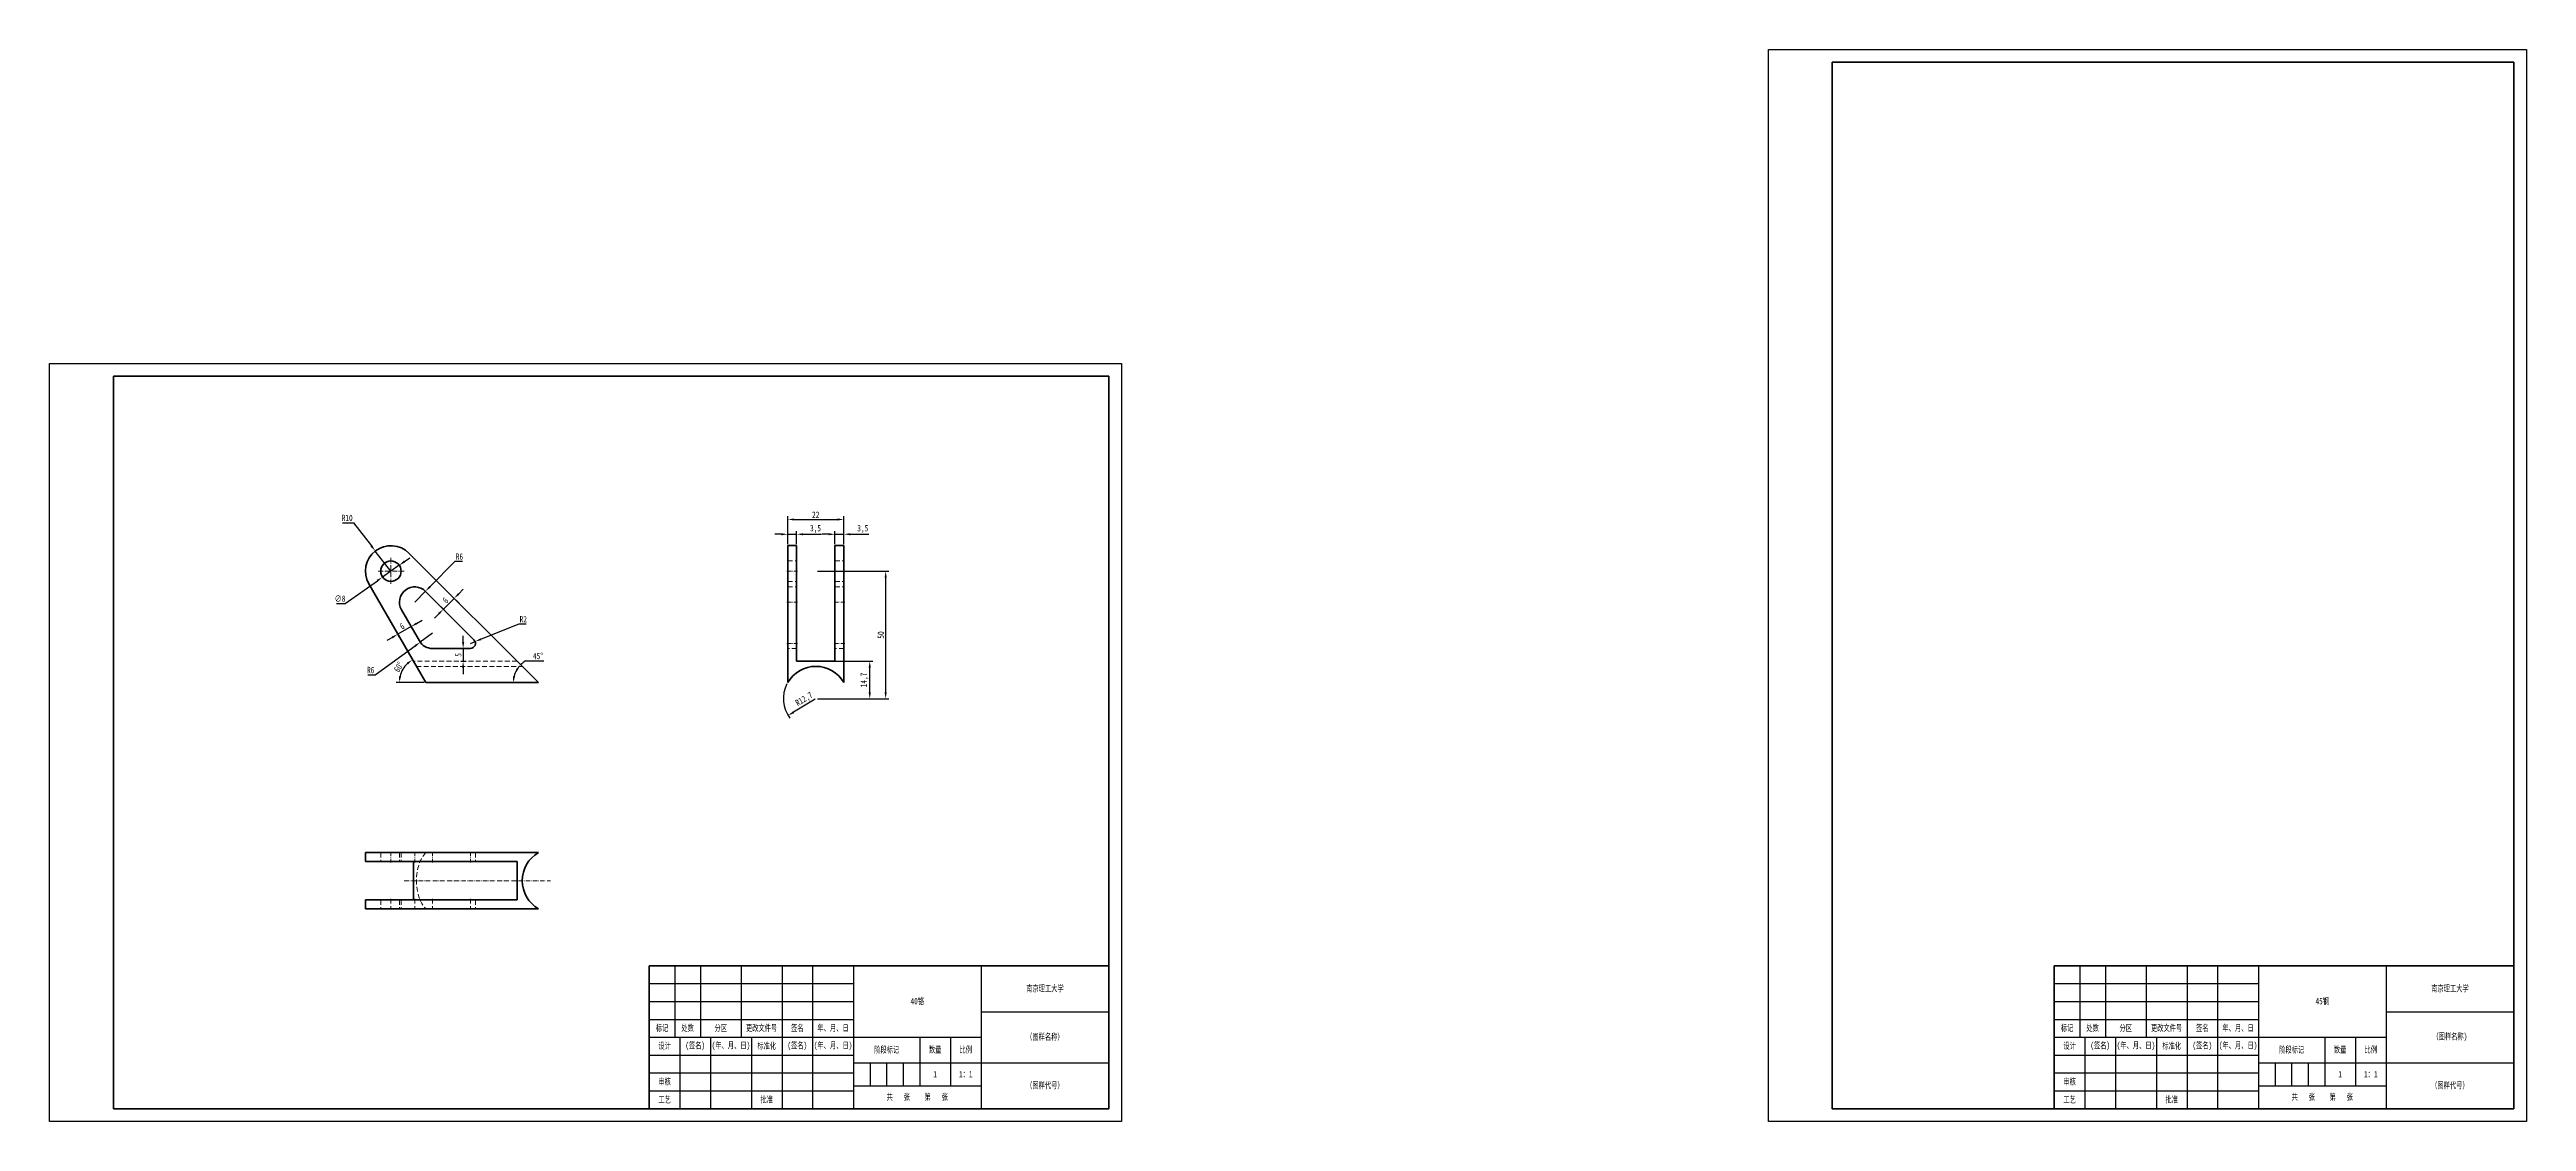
# Model space of a CAD drawing. Header units: millimetres. Extents: x 1050 to 2021, y 766 to 1186.
import ezdxf

# ---------------------------------------------------------------- set-up
doc = ezdxf.new("R2010")
doc.units = ezdxf.units.MM
doc.header["$LTSCALE"] = 0.3
for name, pattern in [('CENTER', [50.8, 31.75, -6.35, 6.35, -6.35]), ('DASHDOT', [18.5, 12, -3, 0.5, -3]), ('DASHED', [19.05, 12.7, -6.35])]:
    doc.linetypes.add(name, pattern=pattern)
for name, color, linetype, lineweight in [('尺寸线', 3, 'Continuous', 25), ('粗实线', 7, 'Continuous', 50), ('细实线', 7, 'Continuous', 25), ('细文本', 7, 'Continuous', 25), ('细点画线', 1, 'CENTER', 25), ('虚线', 2, 'DASHED', 25)]:
    doc.layers.add(name, color=color, linetype=linetype, lineweight=lineweight)
doc.styles.add('NUT Standard', font='simfang.ttf', dxfattribs={"width": 0.7, "height": 2.5})
doc.dimstyles.new('NUT Standard', dxfattribs={"dimtxt": 2.5, "dimasz": 2.5, "dimexe": 1.25, "dimexo": 0.625, "dimtad": 1, "dimtoh": 1, "dimtxsty": 'NUT Standard', "dimcen": 2.5, "dimadec": 0, "dimazin": 0, "dimtfac": 1, "dimtmove": 0, "dimatfit": 3, "dimfxl": 1, "dimarcsym": 0})

# ---------------------------------------------------------------- blocks, each defined once
blk = doc.blocks.new('*D23')
at = {"layer": 'Defpoints', "color": 0, "transparency": 16777216}
for p in [(1177.68, 989.13), (1183.81, 981.23)]:
    blk.add_point(p, dxfattribs=at)
at = {"layer": '尺寸线', "color": 0, "lineweight": -2, "transparency": 16777216}
for p, q in [((1164.85, 1000.19), (1169.11, 1000.19)), ((1169.11, 1000.19), (1176.15, 991.11)), ((1183.81, 981.23), (1177.68, 989.13))]:
    blk.add_line(p, q, dxfattribs=at)
at = {"layer": '尺寸线', "color": 0, "transparency": 16777216}
blk.add_solid([(1176.48, 991.36), (1175.82, 990.85), (1177.68, 989.13)], dxfattribs=at)
at = {"layer": '尺寸线', "color": 0, "transparency": 16777216, "insert": (1166.67, 1002.08), "char_height": 2.5, "attachment_point": 5, "style": 'NUT Standard'}
blk.add_mtext('R10', dxfattribs=at)
blk = doc.blocks.new('*D24')
at = {"layer": 'Defpoints', "color": 0, "transparency": 16777216}
for p in [(1187.08, 983.53), (1180.54, 978.93)]:
    blk.add_point(p, dxfattribs=at)
at = {"layer": '尺寸线', "color": 0, "lineweight": -2, "transparency": 16777216}
for p, q in [((1187.08, 983.53), (1180.54, 978.93)), ((1189.12, 984.97), (1191.17, 986.41)), ((1165.83, 968.57), (1178.49, 977.49)), ((1162.5, 968.57), (1165.83, 968.57))]:
    blk.add_line(p, q, dxfattribs=at)
at = {"layer": '尺寸线', "color": 0, "transparency": 16777216}
for points in [[(1188.88, 985.31), (1189.36, 984.63), (1187.08, 983.53)], [(1178.25, 977.83), (1178.73, 977.15), (1180.54, 978.93)]]:
    blk.add_solid(points, dxfattribs=at)
at = {"layer": '尺寸线', "color": 0, "transparency": 16777216, "insert": (1163.85, 970.46), "char_height": 2.5, "attachment_point": 5, "style": 'NUT Standard'}
blk.add_mtext('∅8', dxfattribs=at)
blk = doc.blocks.new('*D25')
at = {"layer": 'Defpoints', "color": 0, "transparency": 16777216}
for p in [(1197.34, 973.35), (1193.14, 969.07)]:
    blk.add_point(p, dxfattribs=at)
at = {"layer": '尺寸线', "color": 0, "lineweight": -2, "transparency": 16777216}
for p, q in [((1208.85, 985.04), (1199.1, 975.13)), ((1211.82, 985.04), (1208.85, 985.04)), ((1193.14, 969.07), (1197.34, 973.35))]:
    blk.add_line(p, q, dxfattribs=at)
at = {"layer": '尺寸线', "color": 0, "transparency": 16777216}
blk.add_solid([(1198.8, 975.42), (1199.4, 974.84), (1197.34, 973.35)], dxfattribs=at)
at = {"layer": '尺寸线', "color": 0, "transparency": 16777216, "insert": (1210.65, 986.93), "char_height": 2.5, "attachment_point": 5, "style": 'NUT Standard'}
blk.add_mtext('R6', dxfattribs=at)
blk = doc.blocks.new('*D26')
at = {"layer": 'Defpoints', "color": 0, "transparency": 16777216}
for p in [(1195.29, 953.4), (1200.15, 956.93)]:
    blk.add_point(p, dxfattribs=at)
at = {"layer": '尺寸线', "color": 0, "lineweight": -2, "transparency": 16777216}
for p, q in [((1177.69, 940.6), (1193.27, 951.93)), ((1200.15, 956.93), (1195.29, 953.4)), ((1174.72, 940.6), (1177.69, 940.6))]:
    blk.add_line(p, q, dxfattribs=at)
at = {"layer": '尺寸线', "color": 0, "transparency": 16777216}
blk.add_solid([(1193.03, 952.27), (1193.52, 951.59), (1195.29, 953.4)], dxfattribs=at)
at = {"layer": '尺寸线', "color": 0, "transparency": 16777216, "insert": (1175.89, 942.49), "char_height": 2.5, "attachment_point": 5, "style": 'NUT Standard'}
blk.add_mtext('R6', dxfattribs=at)
blk = doc.blocks.new('*D27')
at = {"layer": 'Defpoints', "color": 0, "transparency": 16777216}
for p in [(1214.94, 952.93), (1216.79, 953.67)]:
    blk.add_point(p, dxfattribs=at)
at = {"layer": '尺寸线', "color": 0, "lineweight": -2, "transparency": 16777216}
for p, q in [((1214.94, 952.93), (1216.79, 953.67)), ((1233.89, 960.51), (1219.11, 954.6)), ((1236.83, 960.51), (1233.89, 960.51))]:
    blk.add_line(p, q, dxfattribs=at)
at = {"layer": '尺寸线', "color": 0, "transparency": 16777216}
blk.add_solid([(1218.96, 954.99), (1219.27, 954.21), (1216.79, 953.67)], dxfattribs=at)
at = {"layer": '尺寸线', "color": 0, "transparency": 16777216, "insert": (1235.67, 962.39), "char_height": 2.5, "attachment_point": 5, "style": 'NUT Standard'}
blk.add_mtext('R2', dxfattribs=at)
blk = doc.blocks.new('*D29')
at = {"layer": 'Defpoints', "color": 0, "transparency": 16777216}
for p in [(1190.88, 988.3), (1197.46, 937.58), (1232.07, 940.13), (1241.6, 937.58), (1241.6, 937.58)]:
    blk.add_point(p, dxfattribs=at)
at = {"layer": '尺寸线', "color": 0, "lineweight": -2, "transparency": 16777216}
blk.add_line((1236.6, 946.09), (1243.75, 946.09), dxfattribs=at)
for start, end in [(149.54713, 165.45287), (120.45287, 135)]:
    blk.add_arc((1241.6, 937.58), 9.87, start, end, dxfattribs=at)
at = {"layer": '尺寸线', "color": 0, "transparency": 16777216}
for points in [[(1232.76, 942.84), (1233.42, 942.33), (1234.62, 944.56)], [(1232.46, 940), (1231.63, 940.11), (1231.73, 937.58)]]:
    blk.add_solid(points, dxfattribs=at)
at = {"layer": '尺寸线', "color": 0, "transparency": 16777216, "insert": (1241.42, 947.98), "char_height": 2.5, "attachment_point": 5, "style": 'NUT Standard'}
blk.add_mtext('45°', dxfattribs=at)
blk = doc.blocks.new('*D30')
at = {"layer": 'Defpoints', "color": 0, "transparency": 16777216}
for p in [(1339.41, 924.67), (1350.28, 931.23)]:
    blk.add_point(p, dxfattribs=at)
at = {"layer": '尺寸线', "color": 0, "lineweight": -2, "transparency": 16777216}
blk.add_line((1350.04, 931.08), (1341.55, 925.96), dxfattribs=at)
blk.add_arc((1350.28, 931.23), 12.7, 152.833, 216.7528, dxfattribs=at)
at = {"layer": '尺寸线', "color": 0, "transparency": 16777216}
blk.add_solid([(1341.33, 926.32), (1341.77, 925.6), (1339.41, 924.67)], dxfattribs=at)
at = {"layer": '尺寸线', "color": 0, "transparency": 16777216, "insert": (1345.8, 930.94), "char_height": 2.5, "attachment_point": 5, "rotation": 31.11345, "style": 'NUT Standard'}
blk.add_mtext('R12,7', dxfattribs=at)
blk = doc.blocks.new('*D31')
at = {"layer": 'Defpoints', "color": 0, "transparency": 16777216}
for p in [(1339.28, 991.23), (1342.78, 995.69), (1342.78, 991.23)]:
    blk.add_point(p, dxfattribs=at)
at = {"layer": '尺寸线', "color": 0, "lineweight": -2, "transparency": 16777216}
for p, q in [((1336.78, 995.69), (1334.28, 995.69)), ((1339.28, 991.85), (1339.28, 996.94)), ((1339.28, 995.69), (1342.78, 995.69)), ((1342.78, 991.85), (1342.78, 996.94)), ((1345.28, 995.69), (1352.56, 995.69))]:
    blk.add_line(p, q, dxfattribs=at)
at = {"layer": '尺寸线', "color": 0, "transparency": 16777216}
for points in [[(1336.78, 996.11), (1336.78, 995.28), (1339.28, 995.69)], [(1345.28, 996.11), (1345.28, 995.28), (1342.78, 995.69)]]:
    blk.add_solid(points, dxfattribs=at)
at = {"layer": '尺寸线', "color": 0, "transparency": 16777216, "insert": (1350.17, 997.76), "char_height": 2.5, "attachment_point": 5, "style": 'NUT Standard'}
blk.add_mtext('3,5', dxfattribs=at)
blk = doc.blocks.new('*D32')
at = {"layer": 'Defpoints', "color": 0, "transparency": 16777216}
for p in [(1357.78, 991.23), (1361.28, 995.69), (1361.28, 991.23)]:
    blk.add_point(p, dxfattribs=at)
at = {"layer": '尺寸线', "color": 0, "lineweight": -2, "transparency": 16777216}
for p, q in [((1355.28, 995.69), (1352.78, 995.69)), ((1357.78, 991.85), (1357.78, 996.94)), ((1357.78, 995.69), (1361.28, 995.69)), ((1361.28, 991.85), (1361.28, 996.94)), ((1363.78, 995.69), (1371.06, 995.69))]:
    blk.add_line(p, q, dxfattribs=at)
at = {"layer": '尺寸线', "color": 0, "transparency": 16777216}
for points in [[(1355.28, 996.11), (1355.28, 995.28), (1357.78, 995.69)], [(1363.78, 996.11), (1363.78, 995.28), (1361.28, 995.69)]]:
    blk.add_solid(points, dxfattribs=at)
at = {"layer": '尺寸线', "color": 0, "transparency": 16777216, "insert": (1368.67, 997.76), "char_height": 2.5, "attachment_point": 5, "style": 'NUT Standard'}
blk.add_mtext('3,5', dxfattribs=at)
blk = doc.blocks.new('*D33')
at = {"layer": 'Defpoints', "color": 0, "transparency": 16777216}
for p in [(1361.28, 1001.49), (1339.28, 991.23), (1361.28, 991.23)]:
    blk.add_point(p, dxfattribs=at)
at = {"layer": '尺寸线', "color": 0, "lineweight": -2, "transparency": 16777216}
for p, q in [((1339.28, 991.85), (1339.28, 1002.74)), ((1341.78, 1001.49), (1358.78, 1001.49)), ((1361.28, 991.85), (1361.28, 1002.74))]:
    blk.add_line(p, q, dxfattribs=at)
at = {"layer": '尺寸线', "color": 0, "transparency": 16777216}
for points in [[(1341.78, 1001.9), (1341.78, 1001.07), (1339.28, 1001.49)], [(1358.78, 1001.9), (1358.78, 1001.07), (1361.28, 1001.49)]]:
    blk.add_solid(points, dxfattribs=at)
at = {"layer": '尺寸线', "color": 0, "transparency": 16777216, "insert": (1350.28, 1003.36), "char_height": 2.5, "attachment_point": 5, "style": 'NUT Standard'}
blk.add_mtext('22', dxfattribs=at)
blk = doc.blocks.new('*D34')
at = {"layer": 'Defpoints', "color": 0, "transparency": 16777216}
for p in [(1186.52, 956.53), (1187.54, 954.76), (1192.74, 957.76)]:
    blk.add_point(p, dxfattribs=at)
at = {"layer": '尺寸线', "color": 0, "lineweight": -2, "transparency": 16777216}
for p, q in [((1193.88, 960.78), (1196.05, 962.03)), ((1184.36, 955.28), (1182.19, 954.03)), ((1187.23, 955.3), (1185.9, 957.61)), ((1191.72, 959.53), (1186.52, 956.53)), ((1192.43, 958.3), (1191.09, 960.61))]:
    blk.add_line(p, q, dxfattribs=at)
at = {"layer": '尺寸线', "color": 0, "transparency": 16777216}
for points in [[(1193.67, 961.14), (1194.09, 960.42), (1191.72, 959.53)], [(1184.15, 955.64), (1184.56, 954.92), (1186.52, 956.53)]]:
    blk.add_solid(points, dxfattribs=at)
at = {"layer": '尺寸线', "color": 0, "transparency": 16777216, "insert": (1188.17, 959.67), "char_height": 2.5, "attachment_point": 5, "rotation": 30.00002, "style": 'NUT Standard'}
blk.add_mtext('6', dxfattribs=at)
blk = doc.blocks.new('*D35')
at = {"layer": 'Defpoints', "color": 0, "transparency": 16777216}
for p in [(1208.59, 970.59), (1206.86, 963.83), (1211.11, 968.07)]:
    blk.add_point(p, dxfattribs=at)
at = {"layer": '尺寸线', "color": 0, "lineweight": -2, "transparency": 16777216}
for p, q in [((1204.35, 966.34), (1208.59, 970.59)), ((1210.67, 968.51), (1207.71, 971.47)), ((1210.36, 972.35), (1212.13, 974.12)), ((1202.58, 964.57), (1200.82, 962.81)), ((1206.42, 964.27), (1203.47, 967.23))]:
    blk.add_line(p, q, dxfattribs=at)
at = {"layer": '尺寸线', "color": 0, "transparency": 16777216}
for points in [[(1210.07, 972.65), (1210.66, 972.06), (1208.59, 970.59)], [(1202.29, 964.87), (1202.88, 964.28), (1204.35, 966.34)]]:
    blk.add_solid(points, dxfattribs=at)
at = {"layer": '尺寸线', "color": 0, "transparency": 16777216, "insert": (1205.14, 969.8), "char_height": 2.5, "attachment_point": 5, "rotation": 45, "style": 'NUT Standard'}
blk.add_mtext('6', dxfattribs=at)
blk = doc.blocks.new('*D36')
at = {"layer": 'Defpoints', "color": 0, "transparency": 16777216}
for p in [(1210.58, 950.93), (1210.58, 945.93), (1212.09, 945.93)]:
    blk.add_point(p, dxfattribs=at)
at = {"layer": '尺寸线', "color": 0, "lineweight": -2, "transparency": 16777216}
for p, q in [((1212.09, 953.43), (1212.09, 955.93)), ((1211.2, 950.93), (1213.34, 950.93)), ((1211.2, 945.93), (1213.34, 945.93)), ((1212.09, 950.93), (1212.09, 945.93)), ((1212.09, 943.43), (1212.09, 940.93))]:
    blk.add_line(p, q, dxfattribs=at)
at = {"layer": '尺寸线', "color": 0, "transparency": 16777216}
for points in [[(1211.68, 953.43), (1212.51, 953.43), (1212.09, 950.93)], [(1211.68, 943.43), (1212.51, 943.43), (1212.09, 945.93)]]:
    blk.add_solid(points, dxfattribs=at)
at = {"layer": '尺寸线', "color": 0, "transparency": 16777216, "insert": (1210.2, 948.43), "char_height": 2.5, "attachment_point": 5, "rotation": 90, "style": 'NUT Standard'}
blk.add_mtext('5', dxfattribs=at)
blk = doc.blocks.new('*D37')
at = {"layer": 'Defpoints', "color": 0, "transparency": 16777216}
for p in [(1350.37, 981.23), (1377.66, 981.23), (1350.28, 931.23)]:
    blk.add_point(p, dxfattribs=at)
at = {"layer": '尺寸线', "color": 0, "lineweight": -2, "transparency": 16777216}
for p, q in [((1351, 981.23), (1378.91, 981.23)), ((1377.66, 933.73), (1377.66, 978.73)), ((1350.91, 931.23), (1378.91, 931.23))]:
    blk.add_line(p, q, dxfattribs=at)
at = {"layer": '尺寸线', "color": 0, "transparency": 16777216}
for points in [[(1377.24, 978.73), (1378.07, 978.73), (1377.66, 981.23)], [(1377.24, 933.73), (1378.07, 933.73), (1377.66, 931.23)]]:
    blk.add_solid(points, dxfattribs=at)
at = {"layer": '尺寸线', "color": 0, "transparency": 16777216, "insert": (1375.77, 956.23), "char_height": 2.5, "attachment_point": 5, "rotation": 90, "style": 'NUT Standard'}
blk.add_mtext('50', dxfattribs=at)
blk = doc.blocks.new('*D38')
at = {"layer": 'Defpoints', "color": 0, "transparency": 16777216}
for p in [(1350.28, 945.93), (1371.42, 945.93), (1350.28, 931.23)]:
    blk.add_point(p, dxfattribs=at)
at = {"layer": '尺寸线', "color": 0, "lineweight": -2, "transparency": 16777216}
for p, q in [((1350.91, 945.93), (1372.67, 945.93)), ((1371.42, 933.73), (1371.42, 943.43)), ((1350.91, 931.23), (1372.67, 931.23))]:
    blk.add_line(p, q, dxfattribs=at)
at = {"layer": '尺寸线', "color": 0, "transparency": 16777216}
for points in [[(1371, 943.43), (1371.84, 943.43), (1371.42, 945.93)], [(1371, 933.73), (1371.84, 933.73), (1371.42, 931.23)]]:
    blk.add_solid(points, dxfattribs=at)
at = {"layer": '尺寸线', "color": 0, "transparency": 16777216, "insert": (1369.35, 938.58), "char_height": 2.5, "attachment_point": 5, "rotation": 90, "style": 'NUT Standard'}
blk.add_mtext('14,7', dxfattribs=at)
blk = doc.blocks.new('*D39')
at = {"layer": 'Defpoints', "color": 0, "transparency": 16777216}
for p in [(1175.15, 976.23), (1189.51, 944.25), (1197.46, 937.58), (1197.46, 937.58), (1241.6, 937.58)]:
    blk.add_point(p, dxfattribs=at)
at = {"layer": '尺寸线', "color": 0, "lineweight": -2, "transparency": 16777216}
blk.add_line((1196.84, 937.58), (1185.83, 937.58), dxfattribs=at)
blk.add_arc((1197.46, 937.58), 10.39, 133.82201, 166.17801, dxfattribs=at)
at = {"layer": '尺寸线', "color": 0, "transparency": 16777216}
for points in [[(1190.02, 945.41), (1190.52, 944.74), (1192.27, 946.57)], [(1187.79, 940.01), (1186.96, 940.11), (1187.08, 937.58)]]:
    blk.add_solid(points, dxfattribs=at)
at = {"layer": '尺寸线', "color": 0, "transparency": 16777216, "insert": (1186.83, 943.72), "char_height": 2.5, "attachment_point": 5, "rotation": 60.00001, "style": 'NUT Standard'}
blk.add_mtext('60°', dxfattribs=at)

msp = doc.modelspace()

# ---------------------------------------------------------------- linework, layer by layer
for p, q in [((1723.555, 765.619), (1723.555, 1185.619)), ((1723.555, 1185.619), (2020.555, 1185.619)), ((2020.555, 1185.619), (2020.555, 765.619)), ((1050.042, 1062.619), (1470.042, 1062.619)), ((1050.042, 765.619), (1050.042, 1062.619)), ((1470.042, 1062.619), (1470.042, 765.619)), ((2015.555, 854.619), (2015.555, 770.619)), ((1470.042, 765.619), (1050.042, 765.619)), ((2020.555, 765.619), (1723.555, 765.619))]:
    msp.add_line(p, q)
at = {"color": 7, "lineweight": 35}
for p, q in [((1339.282, 976.23), (1339.282, 991.23)), ((1339.282, 991.23), (1342.782, 991.23)), ((1342.782, 991.23), (1342.782, 976.23)), ((1357.782, 976.23), (1357.782, 991.23)), ((1357.782, 991.23), (1361.282, 991.23)), ((1361.282, 976.23), (1361.282, 991.23)), ((1241.603, 937.577), (1190.879, 988.301)), ((1175.148, 976.23), (1197.464, 937.577)), ((1216.351, 954.344), (1197.379, 973.316)), ((1339.282, 976.23), (1339.282, 937.577)), ((1342.782, 976.23), (1342.782, 945.93)), ((1357.782, 976.23), (1357.782, 945.93)), ((1361.282, 976.23), (1361.282, 937.577)), ((1187.94, 966.073), (1194.951, 953.93)), ((1200.147, 950.93), (1214.937, 950.93)), ((1342.782, 945.93), (1357.782, 945.93)), ((1197.464, 937.577), (1241.603, 937.577)), ((1173.808, 870.956), (1190.879, 870.956)), ((1173.808, 870.956), (1173.808, 867.456)), ((1190.879, 867.456), (1173.808, 867.456)), ((1241.603, 870.956), (1190.879, 870.956)), ((1190.879, 867.456), (1233.25, 867.456)), ((1192.642, 867.456), (1192.642, 852.456)), ((1233.25, 867.456), (1233.25, 852.456)), ((1173.808, 852.456), (1190.879, 852.456)), ((1173.808, 852.456), (1173.808, 848.956)), ((1173.808, 848.956), (1190.879, 848.956)), ((1190.879, 852.456), (1233.25, 852.456)), ((1241.603, 848.956), (1190.879, 848.956))]:
    msp.add_line(p, q, dxfattribs=at)
at = {"color": 7, "linetype": 'DASHED', "lineweight": 13}
msp.add_line((1197.464, 937.577), (1241.603, 937.577), dxfattribs=at)
at = {"color": 7, "lineweight": 35}
msp.add_circle((1183.808, 981.23), 4, dxfattribs=at)
for centre, radius, start, end in [((1183.808, 981.23), 10, 45.000001, 210.000003), ((1193.136, 969.073), 6, 45.000001, 210.000003), ((1200.147, 956.93), 6, 210.000003, 269.999997), ((1214.937, 952.93), 2, 269.999997, 45.000001), ((1350.282, 931.23), 12.7, 29.986665, 150.01333), ((1247.95, 859.956), 12.7, 119.986657, 240.013343)]:
    msp.add_arc(centre, radius, start, end, dxfattribs=at)
at = {"layer": '粗实线'}
for p, q in [((1748.555, 770.619), (1748.555, 1180.619)), ((1748.555, 1180.619), (2015.555, 1180.619)), ((2015.555, 1180.619), (2015.555, 770.619)), ((1075.042, 770.619), (1075.042, 1057.619)), ((1075.042, 1057.619), (1465.042, 1057.619)), ((1465.042, 1057.619), (1465.042, 770.619)), ((1285.042, 826.619), (1465.042, 826.619)), ((1285.042, 770.619), (1285.042, 826.619)), ((1835.555, 826.619), (2015.555, 826.619)), ((1835.555, 770.619), (1835.555, 826.619)), ((1465.042, 770.619), (1075.042, 770.619)), ((1285.042, 770.619), (1465.042, 770.619)), ((2015.555, 770.619), (1748.555, 770.619))]:
    msp.add_line(p, q, dxfattribs=at)
at = {"layer": '细实线'}
for p, q in [((1295.042, 826.619), (1295.042, 798.619)), ((1305.042, 826.619), (1305.042, 798.619)), ((1321.042, 826.619), (1321.042, 798.619)), ((1337.042, 826.619), (1337.042, 798.619)), ((1349.042, 826.619), (1349.042, 798.619)), ((1365.042, 826.619), (1365.042, 770.619)), ((1415.042, 826.619), (1415.042, 770.619)), ((1845.555, 826.619), (1845.555, 798.619)), ((1855.555, 826.619), (1855.555, 798.619)), ((1871.555, 826.619), (1871.555, 798.619)), ((1887.555, 826.619), (1887.555, 798.619)), ((1899.555, 826.619), (1899.555, 798.619)), ((1915.555, 826.619), (1915.555, 770.619)), ((1965.555, 826.619), (1965.555, 770.619)), ((1285.042, 819.619), (1365.042, 819.619)), ((1835.555, 819.619), (1915.555, 819.619)), ((1285.042, 812.619), (1365.042, 812.619)), ((1285.042, 805.619), (1365.042, 805.619)), ((1415.042, 808.619), (1465.042, 808.619)), ((1835.555, 812.619), (1915.555, 812.619)), ((1835.555, 805.619), (1915.555, 805.619)), ((1965.555, 808.619), (2015.555, 808.619)), ((1285.042, 798.619), (1415.042, 798.619)), ((1297.042, 798.619), (1297.042, 770.619)), ((1309.042, 798.619), (1309.042, 770.619)), ((1325.042, 798.619), (1325.042, 770.619)), ((1337.042, 798.619), (1337.042, 770.619)), ((1349.042, 798.619), (1349.042, 770.619)), ((1391.042, 798.619), (1391.042, 779.619)), ((1403.042, 798.619), (1403.042, 779.619)), ((1835.555, 798.619), (1965.555, 798.619)), ((1847.555, 798.619), (1847.555, 770.619)), ((1859.555, 798.619), (1859.555, 770.619)), ((1875.555, 798.619), (1875.555, 770.619)), ((1887.555, 798.619), (1887.555, 770.619)), ((1899.555, 798.619), (1899.555, 770.619)), ((1941.555, 798.619), (1941.555, 779.619)), ((1953.555, 798.619), (1953.555, 779.619)), ((1285.042, 791.619), (1365.042, 791.619)), ((1365.042, 788.619), (1465.042, 788.619)), ((1371.542, 788.619), (1371.542, 779.619)), ((1378.042, 788.619), (1378.042, 779.619)), ((1384.542, 788.619), (1384.542, 779.619)), ((1835.555, 791.619), (1915.555, 791.619)), ((1915.555, 788.619), (2015.555, 788.619)), ((1922.055, 788.619), (1922.055, 779.619)), ((1928.555, 788.619), (1928.555, 779.619)), ((1935.055, 788.619), (1935.055, 779.619)), ((1285.042, 784.619), (1365.042, 784.619)), ((1285.042, 777.619), (1365.042, 777.619)), ((1365.042, 779.619), (1415.042, 779.619)), ((1835.555, 784.619), (1915.555, 784.619)), ((1835.555, 777.619), (1915.555, 777.619)), ((1915.555, 779.619), (1965.555, 779.619))]:
    msp.add_line(p, q, dxfattribs=at)
at = {"layer": '细点画线', "linetype": 'DASHDOT', "lineweight": 13, "ltscale": 0.5}
for p, q in [((1189.008, 981.23), (1178.608, 981.23)), ((1183.808, 986.43), (1183.808, 976.03)), ((1338.932, 981.23), (1343.132, 981.23)), ((1357.432, 981.23), (1361.632, 981.23)), ((1338.932, 952.93), (1343.132, 952.93)), ((1357.432, 952.93), (1361.632, 952.93)), ((1183.808, 871.307), (1183.808, 867.106)), ((1193.136, 871.307), (1193.136, 867.106)), ((1200.147, 871.307), (1200.147, 867.106)), ((1214.937, 871.307), (1214.937, 867.106)), ((1189.016, 859.956), (1246.384, 859.956)), ((1183.808, 852.807), (1183.808, 848.606)), ((1193.136, 852.807), (1193.136, 848.606)), ((1200.147, 852.807), (1200.147, 848.606)), ((1214.937, 852.807), (1214.937, 848.606))]:
    msp.add_line(p, q, dxfattribs=at)
at = {"layer": '虚线', "linetype": 'DASHED', "lineweight": 13, "ltscale": 0.5}
for p, q in [((1339.282, 985.23), (1342.782, 985.23)), ((1357.782, 985.23), (1361.282, 985.23)), ((1339.282, 977.23), (1342.782, 977.23)), ((1339.282, 975.073), (1342.782, 975.073)), ((1357.782, 977.23), (1361.282, 977.23)), ((1357.782, 975.073), (1361.282, 975.073)), ((1233.25, 945.93), (1192.642, 945.93)), ((1193.796, 943.93), (1235.25, 943.93)), ((1342.782, 950.93), (1339.282, 950.93)), ((1361.282, 950.93), (1357.782, 950.93)), ((1179.808, 870.956), (1179.808, 867.456)), ((1187.136, 870.956), (1187.136, 867.456)), ((1187.808, 870.956), (1187.808, 867.456)), ((1216.937, 870.956), (1216.937, 867.456)), ((1179.808, 852.456), (1179.808, 848.956)), ((1187.136, 852.456), (1187.136, 848.956)), ((1187.808, 852.456), (1187.808, 848.956)), ((1216.937, 852.456), (1216.937, 848.956))]:
    msp.add_line(p, q, dxfattribs=at)
at = {"layer": '虚线', "linetype": 'DASHDOT', "lineweight": 13, "ltscale": 0.5}
for p, q in [((1338.932, 969.073), (1343.132, 969.073)), ((1357.432, 969.073), (1361.632, 969.073))]:
    msp.add_line(p, q, dxfattribs=at)
at = {"layer": '虚线', "linetype": 'DASHED', "lineweight": 13, "ltscale": 0.5}
msp.add_ellipse((1201.129, 859.956), major_axis=(0, -12.7), ratio=0.5773503, start_param=3.6649587, end_param=5.7598192, dxfattribs=at)

# ---------------------------------------------------------------- texts
at = {"layer": '粗实线', "char_height": 2.5, "attachment_point": 5, "style": 'NUT Standard'}
for s, insert in [('\\pxqc;{\\fFangSong|b0|i0|c134|p49;1}', (1397.042, 784.119)), ('\\pxqc;{\\fFangSong|b0|i0|c134|p49;1：1}', (1409.042, 784.119)), ('\\pxqc;{\\fFangSong|b0|i0|c134|p49;1}', (1947.555, 784.119)), ('\\pxqc;{\\fFangSong|b0|i0|c134|p49;1：1}', (1959.555, 784.119))]:
    msp.add_mtext_dynamic_manual_height_columns(s, width=12, gutter_width=12.5, heights=[0], dxfattribs=dict(at, insert=insert))
at = {"layer": '粗实线', "char_height": 2.5, "width": 12, "attachment_point": 5, "style": 'NUT Standard'}
for s, insert in [('工艺', (1841.555, 774.119)), ('批准', (1881.555, 774.119))]:
    msp.add_mtext(s, dxfattribs=dict(at, insert=insert))
at = {"layer": '细文本', "char_height": 2.5, "attachment_point": 5, "style": 'NUT Standard'}
for s, insert, width in [('{\\fFangSong|b0|i0|c134|p49;南京理工大学}', (1440.042, 817.619), 50), ('{\\fFangSong|b0|i0|c134|p49;南京理工大学}', (1990.555, 817.619), 50), ('40铬', (1390.042, 812.619), 50), ('45钢', (1940.555, 812.619), 50), ('标记', (1290.042, 802.119), 10), ('设计', (1291.042, 795.119), 12), ('处数', (1300.042, 802.119), 10), ('(签名)', (1303.042, 795.119), 12), ('(年、月、日)', (1317.042, 795.119), 16), ('分区', (1313.042, 802.119), 16), ('更改文件号', (1329.042, 802.119), 16), ('标准化', (1331.042, 795.119), 12), ('(签名)', (1343.042, 795.119), 12), ('签名', (1343.042, 802.119), 12), ('(年、月、日)', (1357.042, 795.119), 16), ('年、月、日', (1357.042, 802.119), 16), ('（图样名称）', (1440.042, 798.619), 50), ('标记', (1840.555, 802.119), 10), ('设计', (1841.555, 795.119), 12), ('处数', (1850.555, 802.119), 10), ('(签名)', (1853.555, 795.119), 12), ('(年、月、日)', (1867.555, 795.119), 16), ('分区', (1863.555, 802.119), 16), ('更改文件号', (1879.555, 802.119), 16), ('标准化', (1881.555, 795.119), 12), ('(签名)', (1893.555, 795.119), 12), ('签名', (1893.555, 802.119), 12), ('(年、月、日)', (1907.555, 795.119), 16), ('年、月、日', (1907.555, 802.119), 16), ('（图样名称)', (1990.555, 798.619), 50), ('阶段标记', (1378.042, 793.619), 26), ('数量', (1397.042, 793.619), 12), ('比例', (1409.042, 793.619), 12), ('阶段标记', (1928.555, 793.619), 26), ('数量', (1947.555, 793.619), 12), ('比例', (1959.555, 793.619), 12), ('审核', (1291.042, 781.119), 12), ('共   张    第   张', (1390.042, 775.119), 50), ('（图样代号）', (1440.042, 779.619), 50), ('审核', (1841.555, 781.119), 12), ('共   张    第   张', (1940.555, 775.119), 50), ('（图样代号）', (1990.555, 779.619), 50), ('工艺', (1291.042, 774.119), 12), ('批准', (1331.042, 774.119), 12)]:
    msp.add_mtext(s, dxfattribs=dict(at, insert=insert, width=width))

# ---------------------------------------------------------------- dimensions: what is measured, and where the dimension line sits
at = {"layer": '尺寸线'}
for center, mpoint, picture, middle in [((1183.808, 981.23), (1177.68, 989.132), '*D23', (1166.669, 1000.186)), ((1193.136, 969.073), (1197.345, 973.35), '*D25', (1210.65, 985.04)), ((1214.937, 952.93), (1216.794, 953.673), '*D27', (1235.671, 960.513)), ((1200.147, 956.93), (1195.294, 953.401), '*D26', (1175.894, 940.605)), ((1350.282, 931.23), (1339.409, 924.667), '*D30', (1346.866, 929.168))]:
    dim = msp.add_radius_dim(center=center, mpoint=mpoint, dimstyle='NUT Standard', dxfattribs=at)
    dim.commit()
    dim.dimension.update_dxf_attribs({"geometry": picture, "text_midpoint": middle, "dimtype": 164})
for base, p1, p2, picture, middle in [((1361.282, 1001.486), (1339.282, 991.23), (1361.282, 991.23), '*D33', (1350.282, 1003.361)), ((1342.782, 995.694), (1339.282, 991.23), (1342.782, 991.23), '*D31', (1350.172, 997.762)), ((1361.282, 995.694), (1357.782, 991.23), (1361.282, 991.23), '*D32', (1368.672, 997.762))]:
    dim = msp.add_linear_dim(base=base, p1=p1, p2=p2, dimstyle='NUT Standard', dxfattribs=at)
    dim.commit()
    dim.dimension.update_dxf_attribs({"geometry": picture, "text_midpoint": middle})
dim = msp.add_diameter_dim_2p(p1=(1187.079, 983.532), p2=(1180.538, 978.927), dimstyle='NUT Standard', dxfattribs=at)
dim.commit()
dim.dimension.update_dxf_attribs({"geometry": '*D24', "text_midpoint": (1163.851, 968.571), "dimtype": 163})
for base, line2, picture, middle in [((1232.066, 940.132), ((1241.603, 937.577), (1190.879, 988.301)), '*D29', (1241.424, 947.977)), ((1189.506, 944.255), ((1175.148, 976.23), (1197.464, 937.577)), '*D39', (1186.831, 943.716))]:
    dim = msp.add_angular_dim_2l(base=base, line1=((1197.464, 937.577), (1241.603, 937.577)), line2=line2, dimstyle='NUT Standard', dxfattribs=at)
    dim.commit()
    dim.dimension.update_dxf_attribs({"geometry": picture, "text_midpoint": middle})
for base, p1, p2, picture, middle in [((1377.656, 981.23), (1350.282, 931.23), (1350.374, 981.23), '*D37', (1375.767, 956.23)), ((1212.093, 945.93), (1210.575, 950.93), (1210.575, 945.93), '*D36', (1210.204, 948.43)), ((1371.42, 945.93), (1350.282, 931.23), (1350.282, 945.93), '*D38', (1369.352, 938.58))]:
    dim = msp.add_linear_dim(base=base, p1=p1, p2=p2, angle=90, dimstyle='NUT Standard', dxfattribs=at)
    dim.commit()
    dim.dimension.update_dxf_attribs({"geometry": picture, "text_midpoint": middle})
for p1, p2, distance, picture, middle in [((1206.865, 963.83), (1211.107, 968.073), 3.553, '*D35', (1205.138, 969.8)), ((1192.739, 957.761), (1187.543, 954.761), -2.046, '*D34', (1188.174, 959.669))]:
    dim = msp.add_aligned_dim(p1=p1, p2=p2, distance=distance, dimstyle='NUT Standard', dxfattribs=at)
    dim.commit()
    dim.dimension.update_dxf_attribs({"geometry": picture, "text_midpoint": middle})

doc.saveas('drawing.dxf')
